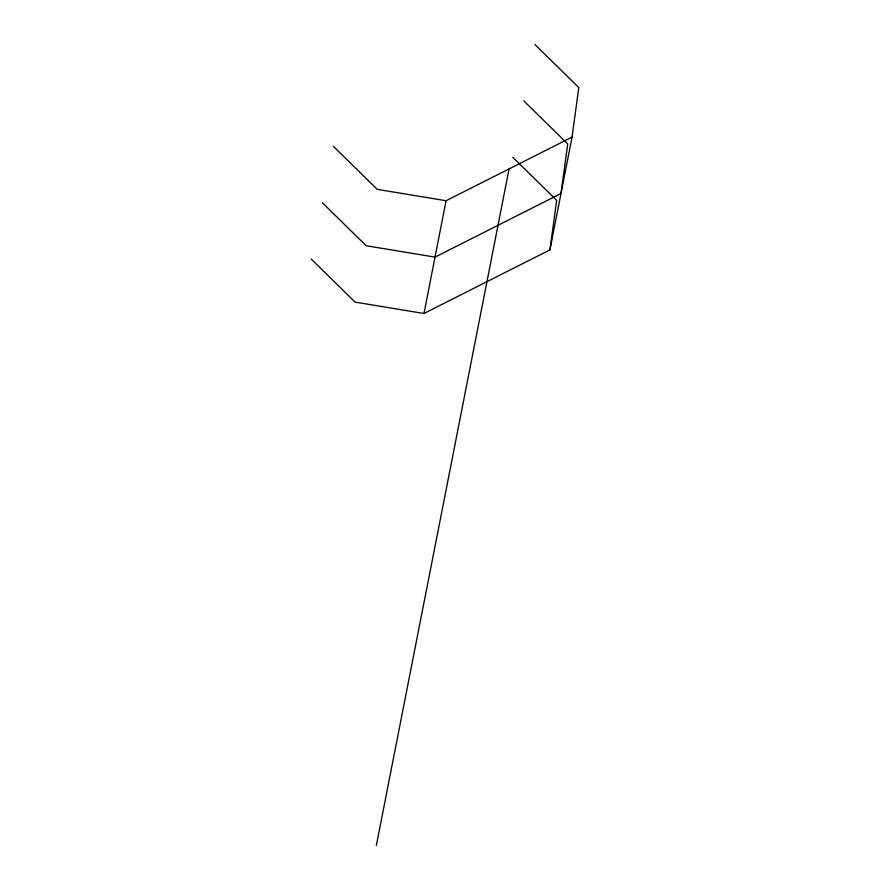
<?xml version="1.0" encoding="UTF-8"?>
<svg xmlns="http://www.w3.org/2000/svg" width="890" height="890" viewBox="0 0 890 890"><rect width="100%" height="100%" fill="white"/><g stroke="black" fill="none" stroke-linecap="round" stroke-linejoin="round"><path stroke-width="1.33" d="M311.2 259.046L355.121 302.122L423.963 313.502L549.931 249.879L556.673 200.339L512.762 157.263M549.931 249.879L572.059 137.116L578.8 87.576L534.879 44.5M423.963 313.502L446.079 200.739L572.059 137.116M376.325 845.5L509.069 168.933M446.079 200.739L377.238 189.359L333.327 146.283M523.821 100.882L567.731 143.958L560.989 193.497L435.021 257.121L366.179 245.74L322.269 202.664"/></g></svg>
